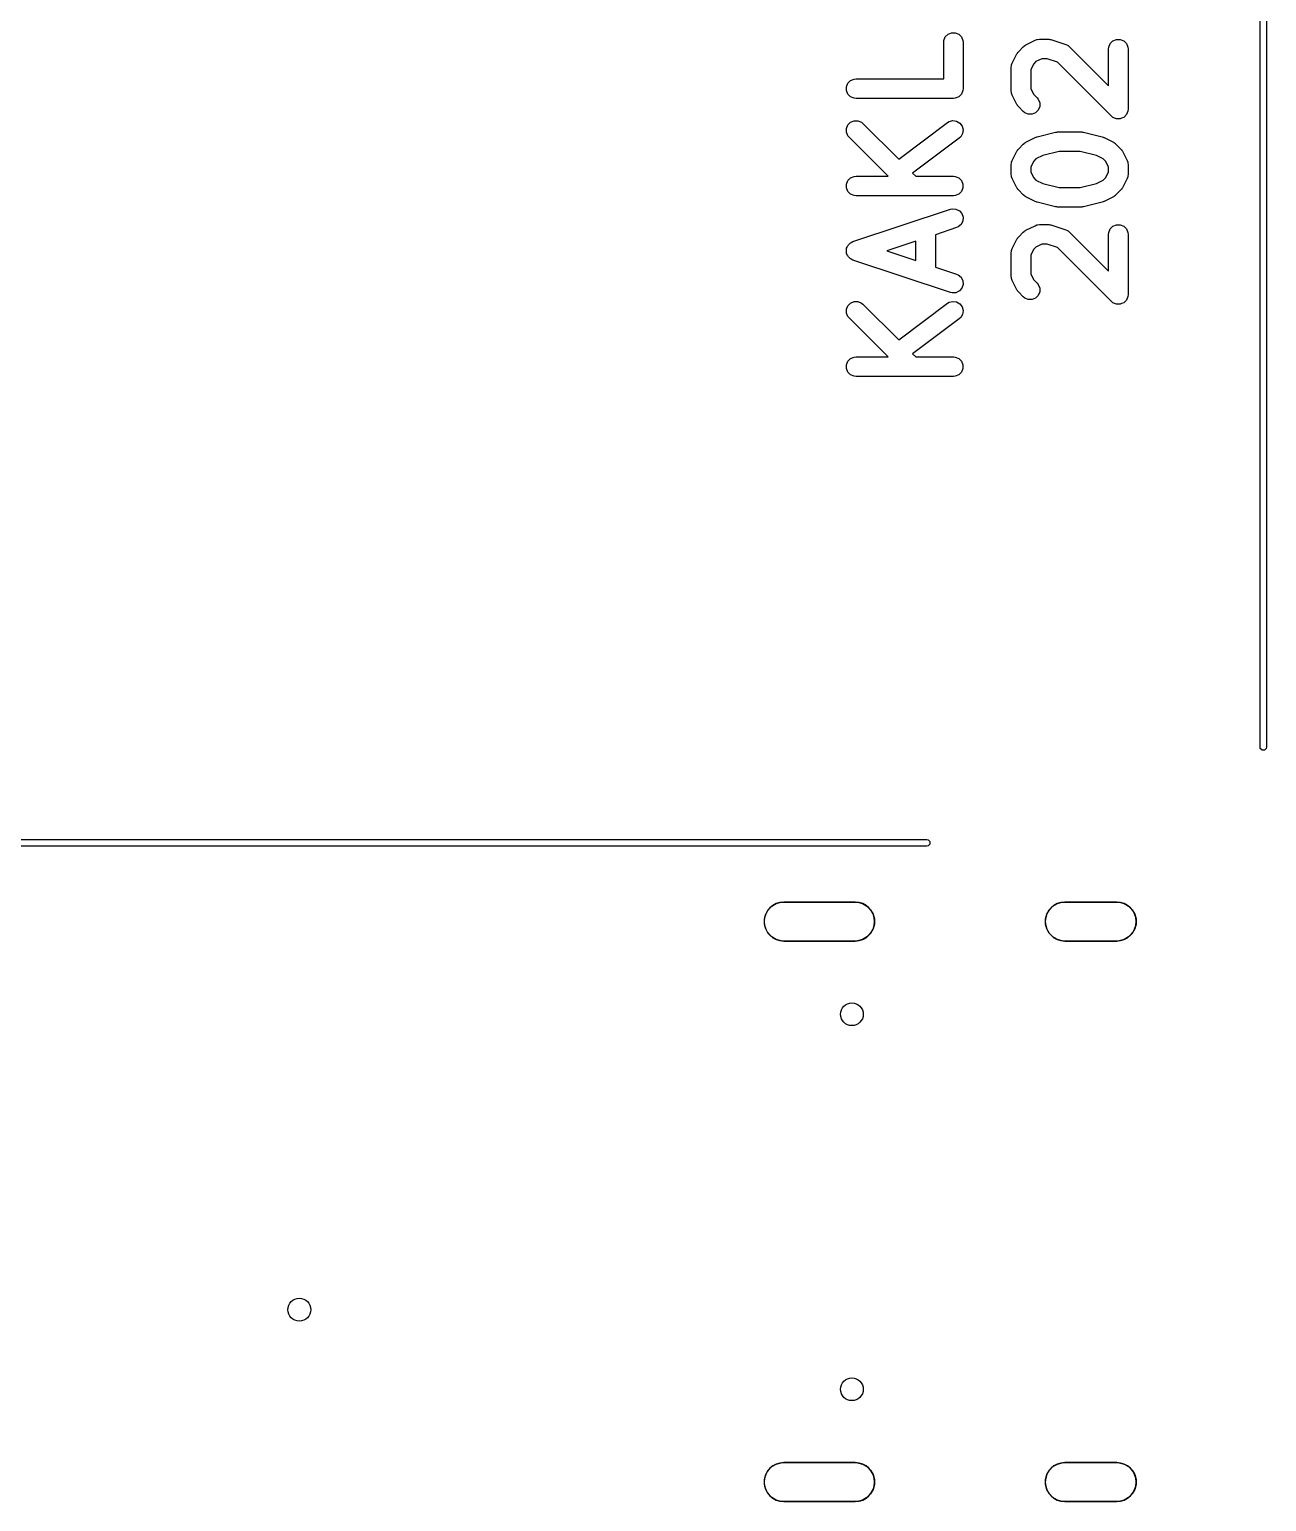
# Model space of a CAD drawing. Extents: x 4.08 to 7.48, y -4.81 to -2.95.
# Drawn here: x 6.725 to 7.475, y -4.814 to -3.921 of the extents above; entities that cross this region are included whole.
import ezdxf

# ---------------------------------------------------------------- set-up
doc = ezdxf.new("R2010")
doc.units = 0
doc.header["$MEASUREMENT"] = 0
doc.layers.add('BLACK', color=7, linetype='CONTINUOUS')

msp = doc.modelspace()

# ---------------------------------------------------------------- linework, layer by layer
at = {"layer": 'BLACK', "linetype": 'CONTINUOUS'}
for p, q in [((7.47135, -4.35618), (7.47135, -3.0609)), ((7.47529, -3.05893), (7.47529, -4.35618)), ((7.27948, -3.92846), (7.27959, -3.92731)), ((7.27948, -3.95068), (7.27948, -3.92846)), ((7.27959, -3.92731), (7.28047, -3.92518)), ((7.28047, -3.92518), (7.2821, -3.92355)), ((7.2821, -3.92355), (7.28423, -3.92267)), ((7.28423, -3.92267), (7.28653, -3.92267)), ((7.28653, -3.92267), (7.28866, -3.92355)), ((7.28866, -3.92355), (7.29029, -3.92518)), ((7.29029, -3.92518), (7.29117, -3.92731)), ((7.29117, -3.92731), (7.29129, -3.92846)), ((7.29129, -3.92846), (7.29129, -3.95658)), ((7.32851, -3.93056), (7.32867, -3.93042)), ((7.32867, -3.93042), (7.32881, -3.93036)), ((7.32881, -3.93036), (7.32931, -3.93005)), ((7.32931, -3.93005), (7.33493, -3.92724)), ((7.33493, -3.92724), (7.33601, -3.92683)), ((7.33601, -3.92683), (7.33623, -3.92681)), ((7.33623, -3.92681), (7.33642, -3.92673)), ((7.33642, -3.92673), (7.33757, -3.92662)), ((7.33757, -3.92662), (7.3432, -3.92662)), ((7.3432, -3.92662), (7.34378, -3.92667)), ((7.34378, -3.92667), (7.34394, -3.92666)), ((7.34394, -3.92666), (7.34414, -3.92671)), ((7.34414, -3.92671), (7.34435, -3.92673)), ((7.34435, -3.92673), (7.34449, -3.92679)), ((7.34449, -3.92679), (7.34507, -3.92692)), ((7.34507, -3.92692), (7.3535, -3.92973)), ((7.3535, -3.92973), (7.35456, -3.9302)), ((7.35456, -3.9302), (7.35472, -3.93034)), ((7.35472, -3.93034), (7.35492, -3.93042)), ((7.35492, -3.93042), (7.35581, -3.93116)), ((7.37959, -3.93137), (7.38047, -3.92924)), ((7.38047, -3.92924), (7.3821, -3.92761)), ((7.3821, -3.92761), (7.38423, -3.92673)), ((7.38423, -3.92673), (7.38653, -3.92673)), ((7.38653, -3.92673), (7.38866, -3.92761)), ((7.38866, -3.92761), (7.39029, -3.92924)), ((7.39029, -3.92924), (7.39117, -3.93137)), ((7.32104, -3.94113), (7.32386, -3.93551)), ((7.32386, -3.93551), (7.32417, -3.93501)), ((7.32417, -3.93501), (7.32423, -3.93487)), ((7.32423, -3.93487), (7.32436, -3.9347)), ((7.32436, -3.9347), (7.32447, -3.93453)), ((7.32447, -3.93453), (7.32459, -3.93442)), ((7.32459, -3.93442), (7.32496, -3.93397)), ((7.32496, -3.93397), (7.32777, -3.93116)), ((7.32777, -3.93116), (7.32823, -3.93079)), ((7.32823, -3.93079), (7.32833, -3.93067)), ((7.32833, -3.93067), (7.32851, -3.93056)), ((7.33897, -3.93843), (7.33545, -3.94019)), ((7.34224, -3.93843), (7.33897, -3.93843)), ((7.34844, -3.9405), (7.34224, -3.93843)), ((7.35581, -3.93116), (7.37948, -3.95482)), ((7.37948, -3.93252), (7.37959, -3.93137)), ((7.37948, -3.95482), (7.37948, -3.93252)), ((7.39117, -3.93137), (7.39129, -3.93252)), ((7.39129, -3.93252), (7.39129, -3.96908)), ((7.32042, -3.94377), (7.32053, -3.94262)), ((7.32042, -3.95783), (7.32042, -3.94377)), ((7.32053, -3.94262), (7.32061, -3.94242)), ((7.32061, -3.94242), (7.32063, -3.94221)), ((7.32063, -3.94221), (7.32104, -3.94113)), ((7.33399, -3.94164), (7.33223, -3.94517)), ((7.33223, -3.94517), (7.33223, -3.95644)), ((7.33545, -3.94019), (7.33399, -3.94164)), ((7.3812, -3.97326), (7.34844, -3.9405)), ((7.22053, -3.95543), (7.22142, -3.9533)), ((7.22053, -3.95774), (7.22053, -3.95543)), ((7.22142, -3.9533), (7.22304, -3.95167)), ((7.22304, -3.95167), (7.22517, -3.95079)), ((7.22517, -3.95079), (7.22633, -3.95068)), ((7.22633, -3.95068), (7.27948, -3.95068)), ((7.29129, -3.95658), (7.29117, -3.95774)), ((7.33223, -3.95644), (7.33399, -3.95996)), ((7.22142, -3.95986), (7.22053, -3.95774)), ((7.22304, -3.96149), (7.22142, -3.95986)), ((7.22517, -3.96238), (7.22304, -3.96149)), ((7.22633, -3.96249), (7.22517, -3.96238)), ((7.28538, -3.96249), (7.22633, -3.96249)), ((7.28653, -3.96238), (7.28538, -3.96249)), ((7.28866, -3.96149), (7.28653, -3.96238)), ((7.29029, -3.95986), (7.28866, -3.96149)), ((7.29117, -3.95774), (7.29029, -3.95986)), ((7.32053, -3.95898), (7.32042, -3.95783)), ((7.32061, -3.95918), (7.32053, -3.95898)), ((7.32063, -3.95939), (7.32061, -3.95918)), ((7.32104, -3.96047), (7.32063, -3.95939)), ((7.32386, -3.9661), (7.32104, -3.96047)), ((7.32417, -3.96659), (7.32386, -3.9661)), ((7.33399, -3.95996), (7.33613, -3.96209)), ((7.33613, -3.96209), (7.33686, -3.96299)), ((7.33686, -3.96299), (7.33774, -3.96512)), ((7.33774, -3.96512), (7.33774, -3.96742)), ((7.32423, -3.96674), (7.32417, -3.96659)), ((7.32436, -3.9669), (7.32423, -3.96674)), ((7.32447, -3.96708), (7.32436, -3.9669)), ((7.32459, -3.96718), (7.32447, -3.96708)), ((7.32496, -3.96763), (7.32459, -3.96718)), ((7.32777, -3.97044), (7.32496, -3.96763)), ((7.32867, -3.97118), (7.32777, -3.97044)), ((7.3308, -3.97206), (7.32867, -3.97118)), ((7.3331, -3.97206), (7.3308, -3.97206)), ((7.33523, -3.97118), (7.3331, -3.97206)), ((7.33686, -3.96955), (7.33523, -3.97118)), ((7.33774, -3.96742), (7.33686, -3.96955)), ((7.3821, -3.97399), (7.3812, -3.97326)), ((7.38361, -3.97461), (7.3821, -3.97399)), ((7.38423, -3.97487), (7.38361, -3.97461)), ((7.38653, -3.97487), (7.38423, -3.97487)), ((7.38423, -3.97487), (7.38423, -3.97487)), ((7.38741, -3.97451), (7.38653, -3.97487)), ((7.38653, -3.97487), (7.38653, -3.97487)), ((7.38866, -3.97399), (7.38741, -3.97451)), ((7.39029, -3.97236), (7.38866, -3.97399)), ((7.39117, -3.97023), (7.39029, -3.97236)), ((7.39129, -3.96908), (7.39117, -3.97023)), ((7.22053, -3.98074), (7.22142, -3.97861)), ((7.22053, -3.98304), (7.22053, -3.98074)), ((7.22142, -3.98517), (7.22053, -3.98304)), ((7.22142, -3.97861), (7.22304, -3.97698)), ((7.22304, -3.97698), (7.22517, -3.9761)), ((7.22517, -3.9761), (7.22748, -3.9761)), ((7.22748, -3.9761), (7.22961, -3.97698)), ((7.22961, -3.97698), (7.2305, -3.97772)), ((7.2305, -3.97772), (7.25219, -3.9994)), ((7.25219, -3.9994), (7.28184, -3.97717)), ((7.28184, -3.97717), (7.28283, -3.97657)), ((7.28283, -3.97657), (7.28506, -3.976)), ((7.28506, -3.976), (7.28734, -3.97632)), ((7.28734, -3.97632), (7.28932, -3.9775)), ((7.28932, -3.9775), (7.29071, -3.97934)), ((7.29095, -3.98385), (7.28978, -3.98583)), ((7.29071, -3.97934), (7.29128, -3.98157)), ((7.29128, -3.98157), (7.29095, -3.98385)), ((7.33614, -3.98585), (7.34739, -3.98304)), ((7.34739, -3.98304), (7.34759, -3.98301)), ((7.34759, -3.98301), (7.34767, -3.98297)), ((7.34767, -3.98297), (7.3481, -3.98293)), ((7.3481, -3.98293), (7.34854, -3.98287)), ((7.34854, -3.98287), (7.34862, -3.98288)), ((7.34862, -3.98288), (7.34882, -3.98286)), ((7.34882, -3.98286), (7.36288, -3.98286)), ((7.36288, -3.98286), (7.36308, -3.98288)), ((7.36308, -3.98288), (7.36317, -3.98287)), ((7.36317, -3.98287), (7.3636, -3.98293)), ((7.3636, -3.98293), (7.36404, -3.98297)), ((7.36404, -3.98297), (7.36412, -3.98301)), ((7.36412, -3.98301), (7.36432, -3.98304)), ((7.36432, -3.98304), (7.37556, -3.98585)), ((7.22215, -3.98607), (7.22142, -3.98517)), ((7.24581, -4.00973), (7.22215, -3.98607)), ((7.28892, -3.98662), (7.26063, -4.00784)), ((7.28978, -3.98583), (7.28892, -3.98662)), ((7.32459, -3.99348), (7.32496, -3.99303)), ((7.32496, -3.99303), (7.32777, -3.99021)), ((7.32777, -3.99021), (7.32823, -3.98984)), ((7.32823, -3.98984), (7.32833, -3.98972)), ((7.32833, -3.98972), (7.32851, -3.98961)), ((7.32851, -3.98961), (7.32867, -3.98948)), ((7.32867, -3.98948), (7.32881, -3.98942)), ((7.32881, -3.98942), (7.32931, -3.98911)), ((7.32931, -3.98911), (7.33493, -3.9863)), ((7.33493, -3.9863), (7.33502, -3.98626)), ((7.33502, -3.98626), (7.33505, -3.98624)), ((7.33505, -3.98624), (7.33554, -3.98607)), ((7.33554, -3.98607), (7.33601, -3.98588)), ((7.33601, -3.98588), (7.33606, -3.98588)), ((7.33606, -3.98588), (7.33614, -3.98585)), ((7.37556, -3.98585), (7.37565, -3.98588)), ((7.37565, -3.98588), (7.37569, -3.98588)), ((7.37569, -3.98588), (7.37617, -3.98607)), ((7.37617, -3.98607), (7.37665, -3.98624)), ((7.37665, -3.98624), (7.37669, -3.98626)), ((7.37669, -3.98626), (7.37677, -3.9863)), ((7.37677, -3.9863), (7.3824, -3.98911)), ((7.3824, -3.98911), (7.38289, -3.98942)), ((7.38289, -3.98942), (7.38304, -3.98948)), ((7.38304, -3.98948), (7.3832, -3.98961)), ((7.3832, -3.98961), (7.38338, -3.98972)), ((7.38338, -3.98972), (7.38348, -3.98984)), ((7.38348, -3.98984), (7.38393, -3.99021)), ((7.38393, -3.99021), (7.38674, -3.99303)), ((7.38674, -3.99303), (7.38712, -3.99348)), ((7.32042, -4.00283), (7.32053, -4.00167)), ((7.32053, -4.00167), (7.32061, -4.00148)), ((7.32061, -4.00148), (7.32063, -4.00127)), ((7.32063, -4.00127), (7.32104, -4.00019)), ((7.32104, -4.00019), (7.32386, -3.99456)), ((7.32386, -3.99456), (7.32417, -3.99406)), ((7.32417, -3.99406), (7.32423, -3.99392)), ((7.32423, -3.99392), (7.32436, -3.99376)), ((7.32436, -3.99376), (7.32447, -3.99358)), ((7.32447, -3.99358), (7.32459, -3.99348)), ((7.33399, -4.0007), (7.33223, -4.00422)), ((7.33545, -3.99924), (7.33399, -4.0007)), ((7.33964, -3.99715), (7.33545, -3.99924)), ((7.34955, -3.99467), (7.33964, -3.99715)), ((7.36216, -3.99467), (7.34955, -3.99467)), ((7.37207, -3.99715), (7.36216, -3.99467)), ((7.37626, -3.99924), (7.37207, -3.99715)), ((7.37772, -4.0007), (7.37626, -3.99924)), ((7.37948, -4.00422), (7.37772, -4.0007)), ((7.38712, -3.99348), (7.38723, -3.99358)), ((7.38723, -3.99358), (7.38735, -3.99376)), ((7.38735, -3.99376), (7.38748, -3.99392)), ((7.38748, -3.99392), (7.38754, -3.99406)), ((7.38754, -3.99406), (7.38785, -3.99456)), ((7.38785, -3.99456), (7.39066, -4.00019)), ((7.39066, -4.00019), (7.39108, -4.00127)), ((7.39108, -4.00127), (7.39109, -4.00148)), ((7.39109, -4.00148), (7.39117, -4.00167)), ((7.39117, -4.00167), (7.39129, -4.00283)), ((7.22142, -4.01236), (7.22304, -4.01073)), ((7.22304, -4.01073), (7.22517, -4.00985)), ((7.22517, -4.00985), (7.22633, -4.00973)), ((7.22633, -4.00973), (7.24581, -4.00973)), ((7.26063, -4.00784), (7.26252, -4.00973)), ((7.26252, -4.00973), (7.28538, -4.00973)), ((7.28538, -4.00973), (7.28653, -4.00985)), ((7.28653, -4.00985), (7.28866, -4.01073)), ((7.28866, -4.01073), (7.29029, -4.01236)), ((7.32042, -4.00845), (7.32042, -4.00283)), ((7.32053, -4.0096), (7.32042, -4.00845)), ((7.32061, -4.0098), (7.32053, -4.0096)), ((7.32063, -4.01001), (7.32061, -4.0098)), ((7.32104, -4.01109), (7.32063, -4.01001)), ((7.33223, -4.00422), (7.33223, -4.00706)), ((7.33223, -4.00706), (7.33399, -4.01058)), ((7.33399, -4.01058), (7.33545, -4.01203)), ((7.37626, -4.01203), (7.37772, -4.01058)), ((7.37772, -4.01058), (7.37948, -4.00706)), ((7.37948, -4.00706), (7.37948, -4.00422)), ((7.39108, -4.01001), (7.39066, -4.01109)), ((7.39109, -4.0098), (7.39108, -4.01001)), ((7.39117, -4.0096), (7.39109, -4.0098)), ((7.39129, -4.00845), (7.39117, -4.0096)), ((7.39129, -4.00283), (7.39129, -4.00845)), ((7.22053, -4.01449), (7.22142, -4.01236)), ((7.22053, -4.01679), (7.22053, -4.01449)), ((7.22142, -4.01892), (7.22053, -4.01679)), ((7.22304, -4.02055), (7.22142, -4.01892)), ((7.29029, -4.01892), (7.28866, -4.02055)), ((7.29029, -4.01236), (7.29117, -4.01449)), ((7.29117, -4.01679), (7.29029, -4.01892)), ((7.29117, -4.01449), (7.29117, -4.01679)), ((7.32386, -4.01672), (7.32104, -4.01109)), ((7.32417, -4.01721), (7.32386, -4.01672)), ((7.32423, -4.01736), (7.32417, -4.01721)), ((7.32436, -4.01752), (7.32423, -4.01736)), ((7.32447, -4.0177), (7.32436, -4.01752)), ((7.32459, -4.0178), (7.32447, -4.0177)), ((7.32496, -4.01825), (7.32459, -4.0178)), ((7.32777, -4.02106), (7.32496, -4.01825)), ((7.33545, -4.01203), (7.33964, -4.01413)), ((7.33964, -4.01413), (7.34955, -4.01661)), ((7.34955, -4.01661), (7.36216, -4.01661)), ((7.36216, -4.01661), (7.37207, -4.01413)), ((7.37207, -4.01413), (7.37626, -4.01203)), ((7.38674, -4.01825), (7.38393, -4.02106)), ((7.38712, -4.0178), (7.38674, -4.01825)), ((7.38723, -4.0177), (7.38712, -4.0178)), ((7.38735, -4.01752), (7.38723, -4.0177)), ((7.38748, -4.01736), (7.38735, -4.01752)), ((7.38754, -4.01721), (7.38748, -4.01736)), ((7.38785, -4.01672), (7.38754, -4.01721)), ((7.39066, -4.01109), (7.38785, -4.01672)), ((7.22517, -4.02143), (7.22304, -4.02055)), ((7.22633, -4.02154), (7.22517, -4.02143)), ((7.28538, -4.02154), (7.22633, -4.02154)), ((7.28653, -4.02143), (7.28538, -4.02154)), ((7.28866, -4.02055), (7.28653, -4.02143)), ((7.32823, -4.02143), (7.32777, -4.02106)), ((7.32833, -4.02155), (7.32823, -4.02143)), ((7.32851, -4.02166), (7.32833, -4.02155)), ((7.32867, -4.0218), (7.32851, -4.02166)), ((7.32881, -4.02186), (7.32867, -4.0218)), ((7.32931, -4.02217), (7.32881, -4.02186)), ((7.33493, -4.02498), (7.32931, -4.02217)), ((7.33502, -4.02501), (7.33493, -4.02498)), ((7.33505, -4.02504), (7.33502, -4.02501)), ((7.33553, -4.02521), (7.33505, -4.02504)), ((7.33601, -4.02539), (7.33553, -4.02521)), ((7.33606, -4.0254), (7.33601, -4.02539)), ((7.33614, -4.02543), (7.33606, -4.0254)), ((7.34739, -4.02824), (7.33614, -4.02543)), ((7.34759, -4.02827), (7.34739, -4.02824)), ((7.34767, -4.0283), (7.34759, -4.02827)), ((7.3481, -4.02835), (7.34767, -4.0283)), ((7.34854, -4.02841), (7.3481, -4.02835)), ((7.34862, -4.0284), (7.34854, -4.02841)), ((7.34882, -4.02842), (7.34862, -4.0284)), ((7.36288, -4.02842), (7.34882, -4.02842)), ((7.36308, -4.0284), (7.36288, -4.02842)), ((7.36317, -4.02841), (7.36308, -4.0284)), ((7.3636, -4.02835), (7.36317, -4.02841)), ((7.36404, -4.0283), (7.3636, -4.02835)), ((7.36412, -4.02827), (7.36404, -4.0283)), ((7.36432, -4.02824), (7.36412, -4.02827)), ((7.37556, -4.02543), (7.36432, -4.02824)), ((7.37565, -4.0254), (7.37556, -4.02543)), ((7.37569, -4.02539), (7.37565, -4.0254)), ((7.37617, -4.02521), (7.37569, -4.02539)), ((7.37665, -4.02504), (7.37617, -4.02521)), ((7.37669, -4.02501), (7.37665, -4.02504)), ((7.37677, -4.02498), (7.37669, -4.02501)), ((7.3824, -4.02217), (7.37677, -4.02498)), ((7.38289, -4.02186), (7.3824, -4.02217)), ((7.38304, -4.0218), (7.38289, -4.02186)), ((7.3832, -4.02166), (7.38304, -4.0218)), ((7.38338, -4.02155), (7.3832, -4.02166)), ((7.38348, -4.02143), (7.38338, -4.02155)), ((7.38393, -4.02106), (7.38348, -4.02143)), ((7.22446, -4.04941), (7.28351, -4.02972)), ((7.28351, -4.02972), (7.28464, -4.02946)), ((7.28464, -4.02946), (7.28694, -4.02963)), ((7.28694, -4.02963), (7.289, -4.03066)), ((7.289, -4.03066), (7.29051, -4.0324)), ((7.29108, -4.03688), (7.29005, -4.03894)), ((7.29051, -4.0324), (7.29124, -4.03458)), ((7.29124, -4.03458), (7.29108, -4.03688)), ((7.28725, -4.04093), (7.27441, -4.0452)), ((7.27441, -4.0452), (7.27441, -4.06481)), ((7.28831, -4.04045), (7.28725, -4.04093)), ((7.29005, -4.03894), (7.28831, -4.04045)), ((7.32459, -4.04691), (7.32496, -4.04646)), ((7.32496, -4.04646), (7.32777, -4.04364)), ((7.32777, -4.04364), (7.32823, -4.04327)), ((7.32823, -4.04327), (7.32833, -4.04316)), ((7.32833, -4.04316), (7.32851, -4.04304)), ((7.32851, -4.04304), (7.32867, -4.04291)), ((7.32867, -4.04291), (7.32881, -4.04285)), ((7.32881, -4.04285), (7.32931, -4.04254)), ((7.32931, -4.04254), (7.33493, -4.03973)), ((7.33493, -4.03973), (7.33601, -4.03931)), ((7.33601, -4.03931), (7.33623, -4.0393)), ((7.33623, -4.0393), (7.33642, -4.03922)), ((7.33642, -4.03922), (7.33757, -4.0391)), ((7.33757, -4.0391), (7.3432, -4.0391)), ((7.3432, -4.0391), (7.34378, -4.03916)), ((7.34378, -4.03916), (7.34394, -4.03915)), ((7.34394, -4.03915), (7.34414, -4.0392)), ((7.34414, -4.0392), (7.34435, -4.03922)), ((7.34435, -4.03922), (7.34449, -4.03928)), ((7.34449, -4.03928), (7.34507, -4.03941)), ((7.34507, -4.03941), (7.3535, -4.04222)), ((7.3535, -4.04222), (7.35456, -4.04269)), ((7.35456, -4.04269), (7.35472, -4.04283)), ((7.35472, -4.04283), (7.35492, -4.04291)), ((7.35492, -4.04291), (7.35581, -4.04364)), ((7.35581, -4.04364), (7.37948, -4.06731)), ((7.37948, -4.04501), (7.37959, -4.04386)), ((7.37948, -4.06731), (7.37948, -4.04501)), ((7.37959, -4.04386), (7.38047, -4.04173)), ((7.38047, -4.04173), (7.3821, -4.0401)), ((7.3821, -4.0401), (7.38423, -4.03922)), ((7.38423, -4.03922), (7.38653, -4.03922)), ((7.38653, -4.03922), (7.38866, -4.0401)), ((7.38866, -4.0401), (7.39029, -4.04173)), ((7.39029, -4.04173), (7.39117, -4.04386)), ((7.39117, -4.04386), (7.39129, -4.04501)), ((7.39129, -4.04501), (7.39129, -4.08157)), ((7.22047, -4.05427), (7.2206, -4.05387)), ((7.22052, -4.05501), (7.22047, -4.05427)), ((7.22047, -4.05575), (7.22052, -4.05501)), ((7.2206, -4.05387), (7.22063, -4.05345)), ((7.22063, -4.05345), (7.22096, -4.05279)), ((7.22096, -4.05279), (7.2212, -4.05208)), ((7.2212, -4.05208), (7.22147, -4.05176)), ((7.22147, -4.05176), (7.22166, -4.05139)), ((7.22166, -4.05139), (7.22222, -4.0509)), ((7.22222, -4.0509), (7.2227, -4.05034)), ((7.2227, -4.05034), (7.22308, -4.05015)), ((7.22308, -4.05015), (7.2234, -4.04988)), ((7.2234, -4.04988), (7.22446, -4.04941)), ((7.2626, -4.04914), (7.245, -4.05501)), ((7.245, -4.05501), (7.2626, -4.06088)), ((7.2626, -4.06088), (7.2626, -4.04914)), ((7.32042, -4.05626), (7.32053, -4.0551)), ((7.32053, -4.0551), (7.32061, -4.05491)), ((7.32061, -4.05491), (7.32063, -4.0547)), ((7.32063, -4.0547), (7.32104, -4.05362)), ((7.32104, -4.05362), (7.32386, -4.04799)), ((7.32386, -4.04799), (7.32417, -4.0475)), ((7.32417, -4.0475), (7.32423, -4.04735)), ((7.32423, -4.04735), (7.32436, -4.04719)), ((7.32436, -4.04719), (7.32447, -4.04701)), ((7.32447, -4.04701), (7.32459, -4.04691)), ((7.33399, -4.05413), (7.33223, -4.05765)), ((7.33545, -4.05267), (7.33399, -4.05413)), ((7.33897, -4.05091), (7.33545, -4.05267)), ((7.34224, -4.05091), (7.33897, -4.05091)), ((7.34844, -4.05298), (7.34224, -4.05091)), ((7.3812, -4.08574), (7.34844, -4.05298)), ((7.2206, -4.05615), (7.22047, -4.05575)), ((7.22063, -4.05657), (7.2206, -4.05615)), ((7.22096, -4.05723), (7.22063, -4.05657)), ((7.2212, -4.05793), (7.22096, -4.05723)), ((7.22147, -4.05825), (7.2212, -4.05793)), ((7.22166, -4.05863), (7.22147, -4.05825)), ((7.22222, -4.05911), (7.22166, -4.05863)), ((7.2227, -4.05967), (7.22222, -4.05911)), ((7.22308, -4.05986), (7.2227, -4.05967)), ((7.2234, -4.06014), (7.22308, -4.05986)), ((7.22446, -4.06061), (7.2234, -4.06014)), ((7.28351, -4.0803), (7.22446, -4.06061)), ((7.32042, -4.07032), (7.32042, -4.05626)), ((7.33223, -4.05765), (7.33223, -4.06892)), ((7.27441, -4.06481), (7.28725, -4.06909)), ((7.28725, -4.06909), (7.28831, -4.06956)), ((7.28831, -4.06956), (7.29005, -4.07107)), ((7.29005, -4.07107), (7.29108, -4.07313)), ((7.29108, -4.07313), (7.29124, -4.07543)), ((7.32053, -4.07147), (7.32042, -4.07032)), ((7.32061, -4.07167), (7.32053, -4.07147)), ((7.32063, -4.07188), (7.32061, -4.07167)), ((7.32104, -4.07296), (7.32063, -4.07188)), ((7.32386, -4.07858), (7.32104, -4.07296)), ((7.33223, -4.06892), (7.33399, -4.07244)), ((7.33399, -4.07244), (7.33613, -4.07458)), ((7.28464, -4.08055), (7.28351, -4.0803)), ((7.28694, -4.08039), (7.28464, -4.08055)), ((7.289, -4.07936), (7.28694, -4.08039)), ((7.29051, -4.07762), (7.289, -4.07936)), ((7.29124, -4.07543), (7.29051, -4.07762)), ((7.32417, -4.07908), (7.32386, -4.07858)), ((7.32423, -4.07922), (7.32417, -4.07908)), ((7.32436, -4.07939), (7.32423, -4.07922)), ((7.32447, -4.07956), (7.32436, -4.07939)), ((7.32459, -4.07966), (7.32447, -4.07956)), ((7.32496, -4.08012), (7.32459, -4.07966)), ((7.32777, -4.08293), (7.32496, -4.08012)), ((7.33686, -4.08204), (7.33523, -4.08366)), ((7.33613, -4.07458), (7.33686, -4.07547)), ((7.33686, -4.07547), (7.33774, -4.0776)), ((7.33774, -4.07991), (7.33686, -4.08204)), ((7.33774, -4.0776), (7.33774, -4.07991)), ((7.39129, -4.08157), (7.39117, -4.08272)), ((7.22053, -4.09041), (7.22142, -4.08829)), ((7.22053, -4.09272), (7.22053, -4.09041)), ((7.22142, -4.08829), (7.22304, -4.08666)), ((7.22304, -4.08666), (7.22517, -4.08577)), ((7.22517, -4.08577), (7.22748, -4.08577)), ((7.22748, -4.08577), (7.22961, -4.08666)), ((7.22961, -4.08666), (7.2305, -4.08739)), ((7.2305, -4.08739), (7.25219, -4.10908)), ((7.25219, -4.10908), (7.28184, -4.08684)), ((7.28184, -4.08684), (7.28283, -4.08624)), ((7.28283, -4.08624), (7.28506, -4.08567)), ((7.28506, -4.08567), (7.28734, -4.086)), ((7.28734, -4.086), (7.28932, -4.08717)), ((7.28932, -4.08717), (7.29071, -4.08901)), ((7.29071, -4.08901), (7.29128, -4.09124)), ((7.29128, -4.09124), (7.29095, -4.09353)), ((7.32867, -4.08366), (7.32777, -4.08293)), ((7.3308, -4.08455), (7.32867, -4.08366)), ((7.3331, -4.08455), (7.3308, -4.08455)), ((7.33523, -4.08366), (7.3331, -4.08455)), ((7.3821, -4.08648), (7.3812, -4.08574)), ((7.38361, -4.0871), (7.3821, -4.08648)), ((7.38423, -4.08736), (7.38361, -4.0871)), ((7.38653, -4.08736), (7.38423, -4.08736)), ((7.38423, -4.08736), (7.38423, -4.08736)), ((7.38741, -4.08699), (7.38653, -4.08736)), ((7.38653, -4.08736), (7.38653, -4.08736)), ((7.38866, -4.08648), (7.38741, -4.08699)), ((7.39029, -4.08485), (7.38866, -4.08648)), ((7.39117, -4.08272), (7.39029, -4.08485)), ((7.22142, -4.09485), (7.22053, -4.09272)), ((7.22215, -4.09574), (7.22142, -4.09485)), ((7.24581, -4.11941), (7.22215, -4.09574)), ((7.28892, -4.09629), (7.26063, -4.11751)), ((7.28978, -4.09551), (7.28892, -4.09629)), ((7.29095, -4.09353), (7.28978, -4.09551)), ((7.26063, -4.11751), (7.26252, -4.11941)), ((7.22053, -4.12416), (7.22142, -4.12203)), ((7.22053, -4.12646), (7.22053, -4.12416)), ((7.22142, -4.12859), (7.22053, -4.12646)), ((7.22142, -4.12203), (7.22304, -4.1204)), ((7.22304, -4.1204), (7.22517, -4.11952)), ((7.22517, -4.11952), (7.22633, -4.11941)), ((7.22633, -4.11941), (7.24581, -4.11941)), ((7.26252, -4.11941), (7.28538, -4.11941)), ((7.28538, -4.11941), (7.28653, -4.11952)), ((7.28653, -4.11952), (7.28866, -4.1204)), ((7.28866, -4.1204), (7.29029, -4.12203)), ((7.29029, -4.12203), (7.29117, -4.12416)), ((7.29117, -4.12646), (7.29029, -4.12859)), ((7.29117, -4.12416), (7.29117, -4.12646)), ((7.22304, -4.13022), (7.22142, -4.12859)), ((7.22517, -4.1311), (7.22304, -4.13022)), ((7.22633, -4.13122), (7.22517, -4.1311)), ((7.28538, -4.13122), (7.22633, -4.13122)), ((7.28653, -4.1311), (7.28538, -4.13122)), ((7.28866, -4.13022), (7.28653, -4.1311)), ((7.29029, -4.12859), (7.28866, -4.13022)), ((7.4715, -4.35693), (7.47135, -4.35618)), ((7.47257, -4.358), (7.4715, -4.35693)), ((7.47407, -4.358), (7.47257, -4.358)), ((7.47514, -4.35693), (7.47407, -4.358)), ((7.47529, -4.35618), (7.47514, -4.35693)), ((6.29132, -4.41228), (7.26932, -4.41228)), ((7.26932, -4.41228), (7.27007, -4.41243)), ((7.27007, -4.41243), (7.27114, -4.4135)), ((7.26932, -4.41622), (6.29132, -4.41622)), ((7.27007, -4.41607), (7.26932, -4.41622)), ((7.27114, -4.415), (7.27007, -4.41607)), ((7.27114, -4.4135), (7.27114, -4.415)), ((7.17074, -4.46044), (7.17154, -4.45747)), ((7.17154, -4.45747), (7.17308, -4.4548)), ((7.17308, -4.4548), (7.17526, -4.45261)), ((7.17526, -4.45261), (7.17793, -4.45107)), ((7.17793, -4.45107), (7.18091, -4.45028)), ((7.18091, -4.45028), (7.18245, -4.45017)), ((7.18245, -4.45017), (7.22576, -4.45017)), ((7.22576, -4.45017), (7.18245, -4.45017)), ((7.22576, -4.45017), (7.2273, -4.45028)), ((7.2273, -4.45028), (7.23028, -4.45107)), ((7.23028, -4.45107), (7.23295, -4.45261)), ((7.23295, -4.45261), (7.23513, -4.4548)), ((7.23513, -4.4548), (7.23667, -4.45747)), ((7.23667, -4.45747), (7.23747, -4.46044)), ((7.34122, -4.46044), (7.34201, -4.45747)), ((7.34201, -4.45747), (7.34356, -4.4548)), ((7.34356, -4.4548), (7.34574, -4.45261)), ((7.34574, -4.45261), (7.34841, -4.45107)), ((7.34841, -4.45107), (7.35139, -4.45028)), ((7.35139, -4.45028), (7.35293, -4.45017)), ((7.35293, -4.45017), (7.38442, -4.45017)), ((7.38442, -4.45017), (7.35293, -4.45017)), ((7.38442, -4.45017), (7.38596, -4.45028)), ((7.38596, -4.45028), (7.38894, -4.45107)), ((7.38894, -4.45107), (7.39161, -4.45261)), ((7.39161, -4.45261), (7.39379, -4.4548)), ((7.39379, -4.4548), (7.39533, -4.45747)), ((7.39533, -4.45747), (7.39613, -4.46044)), ((7.17074, -4.46353), (7.17074, -4.46044)), ((7.17154, -4.46651), (7.17074, -4.46353)), ((7.17308, -4.46918), (7.17154, -4.46651)), ((7.23667, -4.46651), (7.23513, -4.46918)), ((7.23747, -4.46353), (7.23667, -4.46651)), ((7.23747, -4.46044), (7.23747, -4.46353)), ((7.34122, -4.46353), (7.34122, -4.46044)), ((7.34201, -4.46651), (7.34122, -4.46353)), ((7.34356, -4.46918), (7.34201, -4.46651)), ((7.39533, -4.46651), (7.39379, -4.46918)), ((7.39613, -4.46353), (7.39533, -4.46651)), ((7.39613, -4.46044), (7.39613, -4.46353)), ((7.17526, -4.47136), (7.17308, -4.46918)), ((7.17793, -4.4729), (7.17526, -4.47136)), ((7.18091, -4.4737), (7.17793, -4.4729)), ((7.18245, -4.4738), (7.18091, -4.4737)), ((7.22576, -4.4738), (7.18245, -4.4738)), ((7.18245, -4.4738), (7.22576, -4.4738)), ((7.2273, -4.4737), (7.22576, -4.4738)), ((7.23028, -4.4729), (7.2273, -4.4737)), ((7.23295, -4.47136), (7.23028, -4.4729)), ((7.23513, -4.46918), (7.23295, -4.47136)), ((7.34574, -4.47136), (7.34356, -4.46918)), ((7.34841, -4.4729), (7.34574, -4.47136)), ((7.35139, -4.4737), (7.34841, -4.4729)), ((7.35293, -4.4738), (7.35139, -4.4737)), ((7.38442, -4.4738), (7.35293, -4.4738)), ((7.35293, -4.4738), (7.38442, -4.4738)), ((7.38596, -4.4737), (7.38442, -4.4738)), ((7.38894, -4.4729), (7.38596, -4.4737)), ((7.39161, -4.47136), (7.38894, -4.4729)), ((7.39379, -4.46918), (7.39161, -4.47136)), ((7.17154, -4.79762), (7.17308, -4.79495)), ((7.17308, -4.79495), (7.17526, -4.79277)), ((7.17526, -4.79277), (7.17793, -4.79123)), ((7.17793, -4.79123), (7.18091, -4.79043)), ((7.18091, -4.79043), (7.18245, -4.79033)), ((7.18245, -4.79033), (7.22576, -4.79033)), ((7.22576, -4.79033), (7.18245, -4.79033)), ((7.22576, -4.79033), (7.2273, -4.79043)), ((7.2273, -4.79043), (7.23028, -4.79123)), ((7.23028, -4.79123), (7.23295, -4.79277)), ((7.23295, -4.79277), (7.23513, -4.79495)), ((7.23513, -4.79495), (7.23667, -4.79762)), ((7.34201, -4.79762), (7.34356, -4.79495)), ((7.34356, -4.79495), (7.34574, -4.79277)), ((7.34574, -4.79277), (7.34841, -4.79123)), ((7.34841, -4.79123), (7.35139, -4.79043)), ((7.35139, -4.79043), (7.35293, -4.79033)), ((7.35293, -4.79033), (7.38442, -4.79033)), ((7.38442, -4.79033), (7.35293, -4.79033)), ((7.38442, -4.79033), (7.38596, -4.79043)), ((7.38596, -4.79043), (7.38894, -4.79123)), ((7.38894, -4.79123), (7.39161, -4.79277)), ((7.39161, -4.79277), (7.39379, -4.79495)), ((7.39379, -4.79495), (7.39533, -4.79762)), ((7.17074, -4.8006), (7.17154, -4.79762)), ((7.17074, -4.80368), (7.17074, -4.8006)), ((7.17154, -4.80666), (7.17074, -4.80368)), ((7.23667, -4.79762), (7.23747, -4.8006)), ((7.23747, -4.80368), (7.23667, -4.80666)), ((7.23747, -4.8006), (7.23747, -4.80368)), ((7.34122, -4.8006), (7.34201, -4.79762)), ((7.34122, -4.80368), (7.34122, -4.8006)), ((7.34201, -4.80666), (7.34122, -4.80368)), ((7.39533, -4.79762), (7.39613, -4.8006)), ((7.39613, -4.80368), (7.39533, -4.80666)), ((7.39613, -4.8006), (7.39613, -4.80368)), ((7.17308, -4.80933), (7.17154, -4.80666)), ((7.17526, -4.81151), (7.17308, -4.80933)), ((7.17793, -4.81305), (7.17526, -4.81151)), ((7.18091, -4.81385), (7.17793, -4.81305)), ((7.18245, -4.81395), (7.18091, -4.81385)), ((7.22576, -4.81395), (7.18245, -4.81395)), ((7.18245, -4.81395), (7.22576, -4.81395)), ((7.2273, -4.81385), (7.22576, -4.81395)), ((7.23028, -4.81305), (7.2273, -4.81385)), ((7.23295, -4.81151), (7.23028, -4.81305)), ((7.23513, -4.80933), (7.23295, -4.81151)), ((7.23667, -4.80666), (7.23513, -4.80933)), ((7.34356, -4.80933), (7.34201, -4.80666)), ((7.34574, -4.81151), (7.34356, -4.80933)), ((7.34841, -4.81305), (7.34574, -4.81151)), ((7.35139, -4.81385), (7.34841, -4.81305)), ((7.35293, -4.81395), (7.35139, -4.81385)), ((7.38442, -4.81395), (7.35293, -4.81395)), ((7.35293, -4.81395), (7.38442, -4.81395)), ((7.38596, -4.81385), (7.38442, -4.81395)), ((7.38894, -4.81305), (7.38596, -4.81385)), ((7.39161, -4.81151), (7.38894, -4.81305)), ((7.39379, -4.80933), (7.39161, -4.81151)), ((7.39533, -4.80666), (7.39379, -4.80933))]:
    msp.add_line(p, q, dxfattribs=at)
at = {"layer": 'BLACK'}
for centre in [(7.22379, -4.51828), (7.22379, -4.51828), (6.88867, -4.69752), (6.88867, -4.69752), (7.22379, -4.74584), (7.22379, -4.74584)]:
    msp.add_circle(centre, 0.00689, dxfattribs=at)
for centre, start, end in [((7.18245, -4.46199), 90, 270), ((7.22576, -4.46199), 270, 450), ((7.35293, -4.46199), 90, 270), ((7.38442, -4.46199), 270, 450), ((7.18245, -4.80214), 90, 270), ((7.22576, -4.80214), 270, 450), ((7.35293, -4.80214), 90, 270), ((7.38442, -4.80214), 270, 450)]:
    msp.add_arc(centre, 0.01181, start, end, dxfattribs=at)

doc.saveas('drawing.dxf')
